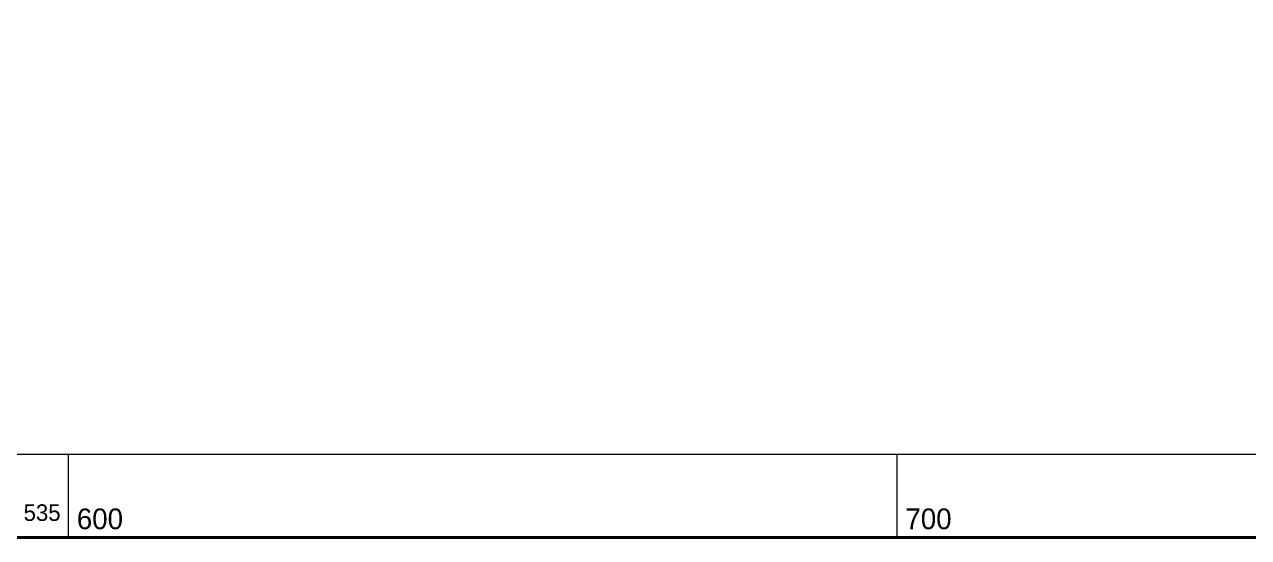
# Model space of a CAD drawing. Header units: metres. Extents: x 535494 to 535891, y 1837335 to 1837611.
# Drawn here: x 535594.7 to 535742.4, y 1837334.6 to 1837396.4 of the extents above; entities that cross this region are included whole.
import ezdxf
from ezdxf.enums import TextEntityAlignment as Align

# ---------------------------------------------------------------- set-up
doc = ezdxf.new("R2010")
doc.units = ezdxf.units.M
doc.header["$MEASUREMENT"] = 0
doc.layers.add('Level 62', color=1, linetype='Continuous', lineweight=0)
doc.layers.add('Level 63', color=1, linetype='Continuous', lineweight=0)
doc.styles.add('Style-CHAR_FAST_FONT', font='CHAR_FAST_FONT.shx')

msp = doc.modelspace()

# ---------------------------------------------------------------- linework, layer by layer
at = {"layer": 'Level 62', "color": 7, "linetype": 'Continuous', "lineweight": 0, "flags": 128}
msp.add_lwpolyline([(535503.83, 1837600.74), (535880.54, 1837600.74), (535880.54, 1837344.56), (535503.83, 1837344.56)], close=True, dxfattribs=at)
at = {"layer": 'Level 63', "color": 7, "linetype": 'Continuous', "lineweight": 0}
for p, q in [((535600, 1837334.56), (535600, 1837344.56)), ((535700, 1837334.56), (535700, 1837344.56))]:
    msp.add_line(p, q, dxfattribs=at)
at = {"layer": 'Level 63', "color": 7, "linetype": 'Continuous', "lineweight": 40, "flags": 128}
msp.add_lwpolyline([(535493.83, 1837334.56), (535493.83, 1837610.74), (535890.54, 1837610.74), (535890.54, 1837334.56)], close=True, dxfattribs=at)
at = {"layer": 'Level 63', "color": 7, "linetype": 'Continuous', "lineweight": 13, "flags": 128}
msp.add_lwpolyline([(535503.83, 1837344.56), (535503.83, 1837600.74), (535880.54, 1837600.74), (535880.54, 1837344.56)], close=True, dxfattribs=at)

# ---------------------------------------------------------------- texts
at = {"layer": 'Level 63', "color": 7, "linetype": 'Continuous', "lineweight": 0, "style": 'Style-CHAR_FAST_FONT'}
msp.add_text('535', height=2, dxfattribs=at).set_placement((535599.04, 1837336.56), align=Align.RIGHT)
for s, p in [('600', (535601, 1837335.56)), ('700', (535701, 1837335.56))]:
    msp.add_text(s, height=2.5, dxfattribs=at).set_placement(p)

doc.saveas('drawing.dxf')
